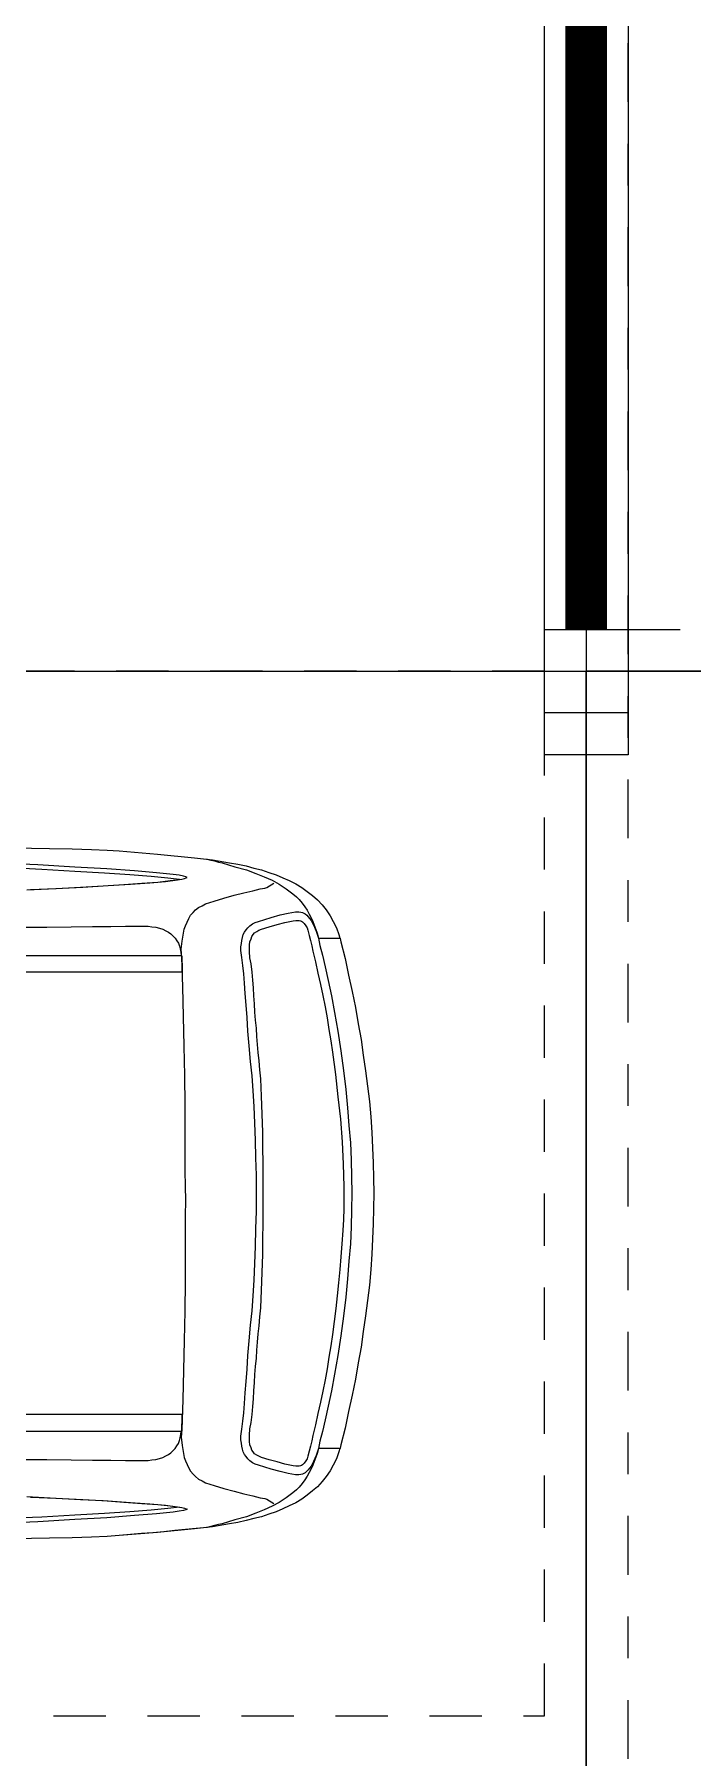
# Model space of a CAD drawing. Header units: metres. Extents: x -533726 to -533540, y -594667 to -594604.
# Drawn here: x -533595.77 to -533594.195, y -594612.429 to -594608.305 of the extents above; entities that cross this region are included whole.
import ezdxf

# ---------------------------------------------------------------- set-up
doc = ezdxf.new("R2010")
doc.units = ezdxf.units.M
doc.header["$LTSCALE"] = 0.5
doc.linetypes.add('HIDDEN', pattern=[0.375, 0.25, -0.125])
doc.linetypes.add('RAYA-PUNTO', pattern=[0.625, 0.375, -0.1, 0.05, -0.1])
doc.layers.add('00_E_Columnas', color=3, linetype='Continuous', plot=False)
doc.layers.add('00_E_Vigas', color=4, linetype='Continuous', lineweight=30, plot=False)
for name, color, linetype in [('A - AUTOS', 8, 'Continuous'), ('A - MUROS', 5, 'Continuous'), ('A - PISOS', 1, 'Continuous'), ('A - PROYECCION', 9, 'HIDDEN'), ('c - LAD COM 20', 30, 'Continuous')]:
    doc.layers.add(name, color=color, linetype=linetype)
doc.layers.add('A Eje', color=1, linetype='RAYA-PUNTO', lineweight=0)

# ---------------------------------------------------------------- blocks, each defined once
blk = doc.blocks.new('*U41')
at = {"color": 0, "linetype": 'ByBlock', "lineweight": -2}
blk.add_line((-1.5, 0), (28.1667, 0), dxfattribs=at)
blk = doc.blocks.new('lineas munic')
at = {"layer": 'A Eje', "ltscale": 0.5, "xscale": 0.7500000000000007, "yscale": 0.7500000000000007, "zscale": 0.7500000000000007, "rotation": 90}
blk.add_blockref('*U41', (8, 0), dxfattribs=at)
blk = doc.blocks.new('Renault Scenic - Planta')
at = {"color": 0, "linetype": 'ByBlock', "lineweight": -2}
for points in [[(1.1825, 0.8279), (1.3135, 0.8253), (1.3682, 0.8244), (1.4144, 0.8227), (1.4521, 0.821), (1.4803, 0.8193), (1.5719, 0.8116), (1.6609, 0.8031), (1.7037, 0.7979), (1.7447, 0.7911), (1.7644, 0.7877), (1.7841, 0.7834), (1.8029, 0.7782), (1.8209, 0.774), (1.8389, 0.768), (1.856, 0.762), (1.8722, 0.7551), (1.8876, 0.7483), (1.903, 0.7406), (1.9176, 0.732), (1.9304, 0.7226), (1.9432, 0.7124), (1.9552, 0.7021), (1.9663, 0.6901), (1.9758, 0.6781), (1.9852, 0.6644), (1.9929, 0.6507), (2.0006, 0.6353), (2.0066, 0.6191), (2.0087, 0.6105)], [(-0.8397, 0.8317), (-0.7898, 0.8321), (-0.6632, 0.833), (-0.5108, 0.8339), (-0.338, 0.8347), (-0.1489, 0.8347), (0.0505, 0.8347), (0.255, 0.8347), (0.4604, 0.8339), (0.6606, 0.833), (0.8514, 0.8321), (1.0268, 0.8304), (1.1825, 0.8279), (1.3135, 0.8253), (1.3682, 0.8244), (1.4144, 0.8227), (1.4521, 0.821), (1.4803, 0.8193)], [(1.2596, 0.726), (1.3289, 0.7295), (1.3939, 0.7329), (1.4538, 0.7363), (1.5077, 0.7397), (1.5539, 0.7432), (1.5916, 0.7466), (1.6198, 0.75), (1.6301, 0.7517), (1.6369, 0.7534), (1.6412, 0.7551), (1.6429, 0.756)], [(1.2681, 0.7269), (1.3297, 0.7295), (1.3879, 0.7329), (1.4418, 0.7355), (1.4914, 0.7389), (1.5351, 0.7423), (1.5727, 0.7449), (1.6027, 0.7483), (1.6249, 0.7509), (1.5967, 0.7543), (1.5573, 0.7586), (1.506, 0.762), (1.4452, 0.7663), (1.3742, 0.7705), (1.2955, 0.7748), (1.2506, 0.777)], [(1.6823, 0.8005), (1.6908, 0.7996), (1.7002, 0.7971), (1.7088, 0.7954), (1.7182, 0.7928), (1.7268, 0.7911), (1.7576, 0.7817), (1.7849, 0.774), (1.808, 0.7654), (1.8277, 0.7577), (1.8466, 0.7491), (1.8637, 0.7397), (1.8799, 0.7286), (1.8962, 0.7166), (1.9047, 0.7098), (1.9116, 0.7029), (1.9184, 0.6944), (1.9253, 0.6858), (1.9304, 0.6773), (1.9355, 0.6679), (1.9398, 0.6593), (1.9441, 0.6507), (1.9544, 0.6225), (1.9578, 0.6105), (2.0091, 0.6105), (2.01, 0.6062), (2.0108, 0.602), (2.0211, 0.5618), (2.0297, 0.5224), (2.0382, 0.483), (2.0459, 0.4445), (2.0528, 0.406), (2.0596, 0.3684), (2.0648, 0.3307), (2.0699, 0.2931), (2.075, 0.2563), (2.0793, 0.2195), (2.0827, 0.1827), (2.0853, 0.1459), (2.087, 0.1091), (2.0887, 0.0732), (2.0896, 0.0364), (2.0904, 0.0004), (2.0896, -0.0364), (2.0887, -0.0732), (2.087, -0.1091), (2.0853, -0.1459), (2.0827, -0.1827), (2.0793, -0.2195), (2.075, -0.2563), (2.0699, -0.2931), (2.0648, -0.3307), (2.0596, -0.3684), (2.0528, -0.406), (2.0459, -0.4445), (2.0382, -0.483), (2.0297, -0.5224), (2.0211, -0.5618), (2.0108, -0.602), (2.01, -0.6062), (2.0091, -0.6105), (1.9578, -0.6105), (1.9544, -0.6225), (1.9441, -0.6507), (1.9398, -0.6593), (1.9355, -0.6679), (1.9304, -0.6773), (1.9253, -0.6858), (1.9184, -0.6944), (1.9116, -0.7029), (1.9047, -0.7098), (1.8962, -0.7166), (1.8799, -0.7286), (1.8637, -0.7397), (1.8466, -0.7491), (1.8277, -0.7577), (1.808, -0.7654), (1.7849, -0.774), (1.7576, -0.7817), (1.7268, -0.7911), (1.7182, -0.7928), (1.7088, -0.7954), (1.7002, -0.7971), (1.6908, -0.7996), (1.6651, -0.8022), (1.6395, -0.8048), (1.6138, -0.8073), (1.5873, -0.8099), (1.5608, -0.8125), (1.5342, -0.8142), (1.5077, -0.8167), (1.4803, -0.8193), (1.4521, -0.821), (1.4144, -0.8227), (1.3682, -0.8244), (1.3135, -0.8253), (1.1825, -0.8279)], [(1.6429, 0.756), (1.6403, 0.7577), (1.6343, 0.7594), (1.6241, 0.7611), (1.6095, 0.7628), (1.5702, 0.7671), (1.5171, 0.7714), (1.4512, 0.7765), (1.3742, 0.7808), (1.2861, 0.7859), (1.1894, 0.7902)], [(1.6395, 0.0004), (1.6386, 0.0706), (1.6386, 0.1408), (1.6386, 0.2109), (1.6378, 0.2819), (1.6361, 0.3521), (1.6343, 0.4231), (1.6326, 0.4942), (1.6301, 0.5652), (1.6292, 0.584), (1.6309, 0.6037), (1.6326, 0.6131), (1.6343, 0.6225), (1.6361, 0.6319), (1.6395, 0.6405), (1.6429, 0.649), (1.6472, 0.6576), (1.6515, 0.6653), (1.6574, 0.6721), (1.6634, 0.6781), (1.6703, 0.6841), (1.6788, 0.6884), (1.6874, 0.6927), (1.7079, 0.6995), (1.731, 0.7064), (1.7559, 0.7132), (1.779, 0.7192), (1.8003, 0.7243), (1.8183, 0.7286), (1.8294, 0.7303), (1.8337, 0.732), (1.8508, 0.7423)], [(2.0108, -0.341), (2.004, -0.388), (1.9963, -0.4325), (1.9886, -0.4728), (1.9809, -0.5096), (1.9732, -0.5421), (1.9672, -0.5703), (1.9612, -0.5934), (1.9578, -0.6105), (1.9518, -0.6276), (1.9458, -0.6422), (1.9398, -0.6533), (1.933, -0.6619), (1.9296, -0.6653), (1.9261, -0.6687), (1.9227, -0.6704), (1.9193, -0.6721), (1.915, -0.673), (1.9107, -0.6738), (1.9065, -0.6738), (1.9022, -0.6738), (1.8851, -0.6704), (1.8662, -0.6661), (1.844, -0.6602), (1.814, -0.6507), (1.8063, -0.6482), (1.7995, -0.6448), (1.7935, -0.6405), (1.7884, -0.6353), (1.7841, -0.6302), (1.7807, -0.6251), (1.7772, -0.6191), (1.7755, -0.6122), (1.7738, -0.6054), (1.773, -0.5977), (1.7721, -0.59), (1.7721, -0.5814), (1.7738, -0.5643), (1.7764, -0.5455), (1.779, -0.525), (1.7807, -0.5027), (1.7824, -0.4779), (1.7841, -0.4505), (1.7867, -0.4206), (1.7884, -0.388), (1.7918, -0.353), (1.7952, -0.3153), (1.7986, -0.2811), (1.8012, -0.2452), (1.8038, -0.2075), (1.8055, -0.1681), (1.8072, -0.1271), (1.808, -0.0851), (1.8089, -0.0424), (1.8089, 0.0004), (1.8089, 0.0432), (1.808, 0.0851), (1.8072, 0.1271), (1.8055, 0.1681), (1.8038, 0.2075), (1.8012, 0.2452), (1.7986, 0.2811), (1.7952, 0.3153), (1.7918, 0.353), (1.7884, 0.388), (1.7867, 0.4206), (1.7841, 0.4505), (1.7824, 0.4779), (1.7807, 0.5027), (1.779, 0.525), (1.7764, 0.5455), (1.7738, 0.5643), (1.7721, 0.5814), (1.7721, 0.59), (1.773, 0.5977), (1.7738, 0.6054), (1.7755, 0.6122), (1.7772, 0.6191), (1.7807, 0.6251), (1.7841, 0.6302), (1.7884, 0.6353), (1.7935, 0.6405), (1.7995, 0.6448), (1.8063, 0.6482), (1.814, 0.6507), (1.844, 0.6602), (1.8662, 0.6661), (1.8851, 0.6704), (1.9022, 0.6738), (1.9065, 0.6738), (1.9107, 0.6738), (1.915, 0.673), (1.9193, 0.6721), (1.9227, 0.6704), (1.9261, 0.6687), (1.9296, 0.6653), (1.933, 0.6619), (1.9398, 0.6533), (1.9458, 0.6422), (1.9518, 0.6276), (1.9578, 0.6105), (1.9612, 0.5934), (1.9672, 0.5703), (1.9732, 0.5421), (1.9809, 0.5096), (1.9886, 0.4728), (1.9963, 0.4325), (2.004, 0.388), (2.0108, 0.341), (2.0177, 0.2939), (2.0228, 0.2486), (2.0271, 0.2049), (2.0305, 0.1622), (2.0339, 0.1211), (2.0357, 0.08), (2.0365, 0.0398), (2.0374, 0.0004), (2.0365, -0.0398), (2.0357, -0.08), (2.0339, -0.1211), (2.0305, -0.1622), (2.0271, -0.2049), (2.0228, -0.2486), (2.0177, -0.2939), (2.0108, -0.341)], [(1.2442, 0.6371), (1.3075, 0.6371), (1.3657, 0.6379), (1.417, 0.6388), (1.4606, 0.6388), (1.4957, 0.6396), (1.5223, 0.6396), (1.5385, 0.6396), (1.5496, 0.6396), (1.559, 0.6379), (1.5685, 0.6371), (1.577, 0.6345), (1.5847, 0.6319), (1.5924, 0.6285), (1.5984, 0.6251), (1.6044, 0.6208), (1.6095, 0.6157), (1.6147, 0.6105), (1.6189, 0.6045), (1.6224, 0.5985), (1.6249, 0.5917), (1.6266, 0.5849), (1.6284, 0.5772), (1.6292, 0.5695)], [(2.016, -0.0894), (2.0134, -0.1211), (2.0108, -0.1519), (2.0083, -0.1827), (2.0057, -0.2143), (2.0023, -0.2452), (1.9989, -0.276), (1.9954, -0.3068), (1.9912, -0.3376), (1.9869, -0.3649), (1.9826, -0.3923), (1.9783, -0.4197), (1.9732, -0.4462), (1.9681, -0.4736), (1.9621, -0.5001), (1.9561, -0.5267), (1.9501, -0.5541), (1.9475, -0.5669), (1.9441, -0.5797), (1.9415, -0.5926), (1.9381, -0.6054), (1.9355, -0.6174), (1.9321, -0.6294), (1.9304, -0.6353), (1.927, -0.6405), (1.9236, -0.6456), (1.9193, -0.6499), (1.9167, -0.6516), (1.9142, -0.6525), (1.9116, -0.6533), (1.9082, -0.6533), (1.903, -0.6533), (1.897, -0.6525), (1.8774, -0.6482), (1.8585, -0.643), (1.8397, -0.6379), (1.8209, -0.6319), (1.8149, -0.6294), (1.8098, -0.6268), (1.8046, -0.6234), (1.8012, -0.6191), (1.7978, -0.6148), (1.7961, -0.6088), (1.7935, -0.602), (1.7926, -0.5943), (1.7926, -0.5866), (1.7926, -0.5789), (1.7935, -0.5635), (1.7961, -0.5489), (1.7986, -0.5292), (1.8003, -0.5104), (1.8021, -0.4916), (1.8029, -0.4728), (1.8046, -0.4531), (1.8055, -0.4334), (1.8072, -0.4146), (1.8089, -0.3949), (1.8098, -0.3752), (1.8115, -0.3564), (1.8132, -0.3367), (1.8157, -0.317), (1.8175, -0.2956), (1.8192, -0.2742), (1.82, -0.2529), (1.8209, -0.2323), (1.8217, -0.2109), (1.8226, -0.1895), (1.8234, -0.1681), (1.8243, -0.1467), (1.8243, -0.1091), (1.8252, -0.0723), (1.8252, -0.0364), (1.8252, 0.0004), (1.8252, 0.0364), (1.8252, 0.0732), (1.8243, 0.1091), (1.8243, 0.1467), (1.8234, 0.1681), (1.8226, 0.1895), (1.8217, 0.2109), (1.8209, 0.2323), (1.82, 0.2529), (1.8192, 0.2742), (1.8175, 0.2956), (1.8157, 0.317), (1.8132, 0.3367), (1.8115, 0.3564), (1.8098, 0.3752), (1.8089, 0.3949), (1.8072, 0.4146), (1.8055, 0.4334), (1.8046, 0.4531), (1.8029, 0.4728), (1.8021, 0.4916), (1.8003, 0.5104), (1.7986, 0.5292), (1.7961, 0.5489), (1.7935, 0.5635), (1.7926, 0.5789), (1.7926, 0.5866), (1.7926, 0.5943), (1.7935, 0.602), (1.7961, 0.6088), (1.7978, 0.6148), (1.8012, 0.6191), (1.8046, 0.6234), (1.8098, 0.6268), (1.8149, 0.6294), (1.8209, 0.6319), (1.8397, 0.6379), (1.8585, 0.643), (1.8774, 0.6482), (1.897, 0.6525), (1.903, 0.6533), (1.9082, 0.6533), (1.9116, 0.6533), (1.9142, 0.6525), (1.9167, 0.6516), (1.9193, 0.6499), (1.9236, 0.6456), (1.927, 0.6405), (1.9304, 0.6353), (1.9321, 0.6294), (1.9355, 0.6174), (1.9381, 0.6054), (1.9415, 0.5926), (1.9441, 0.5797), (1.9475, 0.5669), (1.9501, 0.5541), (1.9561, 0.5267), (1.9621, 0.5001), (1.9681, 0.4736), (1.9732, 0.4462), (1.9783, 0.4197), (1.9826, 0.3923), (1.9869, 0.3649), (1.9912, 0.3376), (1.998, 0.2845), (2.004, 0.2306), (2.01, 0.1776), (2.0143, 0.1236), (2.0168, 0.0697), (2.0185, 0.0167), (2.0185, -0.0098), (2.0185, -0.0364), (2.0177, -0.0629), (2.016, -0.0894)], [(1.2125, 0.5695), (1.2818, 0.5695), (1.352, 0.5695), (1.4213, 0.5695), (1.4906, 0.5695), (1.5599, 0.5695), (1.6292, 0.5695), (1.6301, 0.5677), (1.6301, 0.5652), (1.6301, 0.5558), (1.6309, 0.5472), (1.6309, 0.5378), (1.6309, 0.5292), (1.5616, 0.5292), (1.4923, 0.5292), (1.4221, 0.5292), (1.3528, 0.5292), (1.2835, 0.5292), (1.2134, 0.5292)], [(1.6395, -0.0004), (1.6386, -0.0706), (1.6386, -0.1408), (1.6386, -0.2109), (1.6378, -0.2819), (1.6361, -0.3521), (1.6343, -0.4231), (1.6326, -0.4942), (1.6301, -0.5652), (1.6292, -0.584), (1.6309, -0.6037), (1.6326, -0.6131), (1.6343, -0.6225), (1.6361, -0.6319), (1.6395, -0.6405), (1.6429, -0.649), (1.6472, -0.6576), (1.6515, -0.6653), (1.6574, -0.6721), (1.6634, -0.6781), (1.6703, -0.6841), (1.6788, -0.6884), (1.6874, -0.6927), (1.7079, -0.6995), (1.731, -0.7064), (1.7559, -0.7132), (1.779, -0.7192), (1.8003, -0.7243), (1.8183, -0.7286), (1.8294, -0.7303), (1.8337, -0.732), (1.8508, -0.7423)], [(1.2125, -0.5695), (1.2818, -0.5695), (1.352, -0.5695), (1.4213, -0.5695), (1.4906, -0.5695), (1.5599, -0.5695), (1.6292, -0.5695), (1.6301, -0.5677), (1.6301, -0.5652), (1.6301, -0.5558), (1.6309, -0.5472), (1.6309, -0.5378), (1.6309, -0.5292), (1.5616, -0.5292), (1.4923, -0.5292), (1.4221, -0.5292), (1.3528, -0.5292), (1.2835, -0.5292), (1.2134, -0.5292)], [(1.2442, -0.6371), (1.3075, -0.6371), (1.3657, -0.6379), (1.417, -0.6388), (1.4606, -0.6388), (1.4957, -0.6396), (1.5223, -0.6396), (1.5385, -0.6396), (1.5496, -0.6396), (1.559, -0.6379), (1.5685, -0.6371), (1.577, -0.6345), (1.5847, -0.6319), (1.5924, -0.6285), (1.5984, -0.6251), (1.6044, -0.6208), (1.6095, -0.6157), (1.6147, -0.6105), (1.6189, -0.6045), (1.6224, -0.5985), (1.6249, -0.5917), (1.6266, -0.5849), (1.6284, -0.5772), (1.6292, -0.5695)], [(2.0087, -0.6105), (2.0066, -0.6191), (2.0006, -0.6353), (1.9929, -0.6507), (1.9852, -0.6644), (1.9758, -0.6781), (1.9663, -0.6901), (1.9552, -0.7021), (1.9432, -0.7124), (1.9304, -0.7226), (1.9176, -0.732), (1.903, -0.7406), (1.8876, -0.7483), (1.8722, -0.7551), (1.856, -0.762), (1.8389, -0.768), (1.8209, -0.774), (1.8029, -0.7782), (1.7841, -0.7834), (1.7644, -0.7877), (1.7447, -0.7911), (1.7037, -0.7979), (1.6609, -0.8031), (1.5719, -0.8116), (1.4803, -0.8193), (1.4521, -0.821), (1.4144, -0.8227), (1.3682, -0.8244), (1.3135, -0.8253), (1.1825, -0.8279)], [(1.2596, -0.726), (1.3289, -0.7295), (1.3939, -0.7329), (1.4538, -0.7363), (1.5077, -0.7397), (1.5539, -0.7432), (1.5916, -0.7466), (1.6198, -0.75), (1.6301, -0.7517), (1.6369, -0.7534), (1.6412, -0.7551), (1.6429, -0.756)], [(1.2681, -0.7269), (1.3297, -0.7295), (1.3879, -0.7329), (1.4418, -0.7355), (1.4914, -0.7389), (1.5351, -0.7423), (1.5727, -0.7449), (1.6027, -0.7483), (1.6249, -0.7509), (1.5967, -0.7543), (1.5573, -0.7586), (1.506, -0.762), (1.4452, -0.7663), (1.3742, -0.7705), (1.2955, -0.7748), (1.2506, -0.777)], [(1.6429, -0.756), (1.6403, -0.7577), (1.6343, -0.7594), (1.6241, -0.7611), (1.6095, -0.7628), (1.5702, -0.7671), (1.5171, -0.7714), (1.4512, -0.7765), (1.3742, -0.7808), (1.2861, -0.7859), (1.1894, -0.7902)]]:
    blk.add_lwpolyline(points, dxfattribs=at)
at = {"layer": 'A - AUTOS', "color": 251, "linetype": 'HIDDEN'}
blk.add_lwpolyline([(-2.5015, -1.2504), (2.4985, -1.2504), (2.4985, 1.2496), (-2.5015, 1.2496)], close=True, dxfattribs=at)

msp = doc.modelspace()

# ---------------------------------------------------------------- linework, layer by layer
at = {"layer": '00_E_Columnas', "ltscale": 0.5}
for p, q in [((-533594.4494, -594609.6286), (-533594.4494, -594610.0286)), ((-533594.6494, -594609.8286), (-533594.2494, -594609.8286))]:
    msp.add_line(p, q, dxfattribs=at)
msp.add_lwpolyline([(-533594.5494, -594609.7286), (-533594.3494, -594609.7286), (-533594.3494, -594609.9286), (-533594.5494, -594609.9286)], close=True, dxfattribs=at)
at = {"layer": '00_E_Vigas', "ltscale": 0.5}
for p, q in [((-533594.4494, -594609.8286), (-533593.4587, -594609.8286)), ((-533594.4494, -594613.4286), (-533594.4494, -594609.8286))]:
    msp.add_line(p, q, dxfattribs=at)
at = {"layer": 'A - MUROS'}
for points in [[(-533594.3494, -594606.7286), (-533594.3494, -594610.0286), (-533594.5494, -594610.0286), (-533594.5494, -594606.7286)], [(-533594.5494, -594609.8286), (-533594.3494, -594609.8286), (-533594.3494, -594610.0286), (-533594.5494, -594610.0286)]]:
    msp.add_lwpolyline(points, close=True, dxfattribs=at)
at = {"layer": 'A - PISOS'}
msp.add_lwpolyline([(-533602.1994, -594609.8286), (-533594.4994, -594609.8286)], dxfattribs=at)
at = {"layer": 'A - PROYECCION'}
msp.add_lwpolyline([(-533594.3494, -594609.7286), (-533593.3494, -594609.7286), (-533593.3494, -594624.0486), (-533595.6794, -594624.0486), (-533595.6794, -594627.1486), (-533597.1794, -594627.1486), (-533597.1794, -594627.1486), (-533602.3494, -594627.1486)], dxfattribs=at)
at = {"layer": 'c - LAD COM 20', "ltscale": 0.5, "const_width": 0.1}
msp.add_lwpolyline([(-533594.4494, -594606.7286), (-533594.4494, -594609.7286)], dxfattribs=at)

# ---------------------------------------------------------------- block references
at = {"layer": 'A - AUTOS'}
msp.add_blockref('Renault Scenic - Planta', (-533597.0479, -594611.0782), dxfattribs=at)
at = {"layer": 'A Eje'}
msp.add_blockref('lineas munic', (-533602.3494, -594626.7286), dxfattribs=at)

doc.saveas('drawing.dxf')
